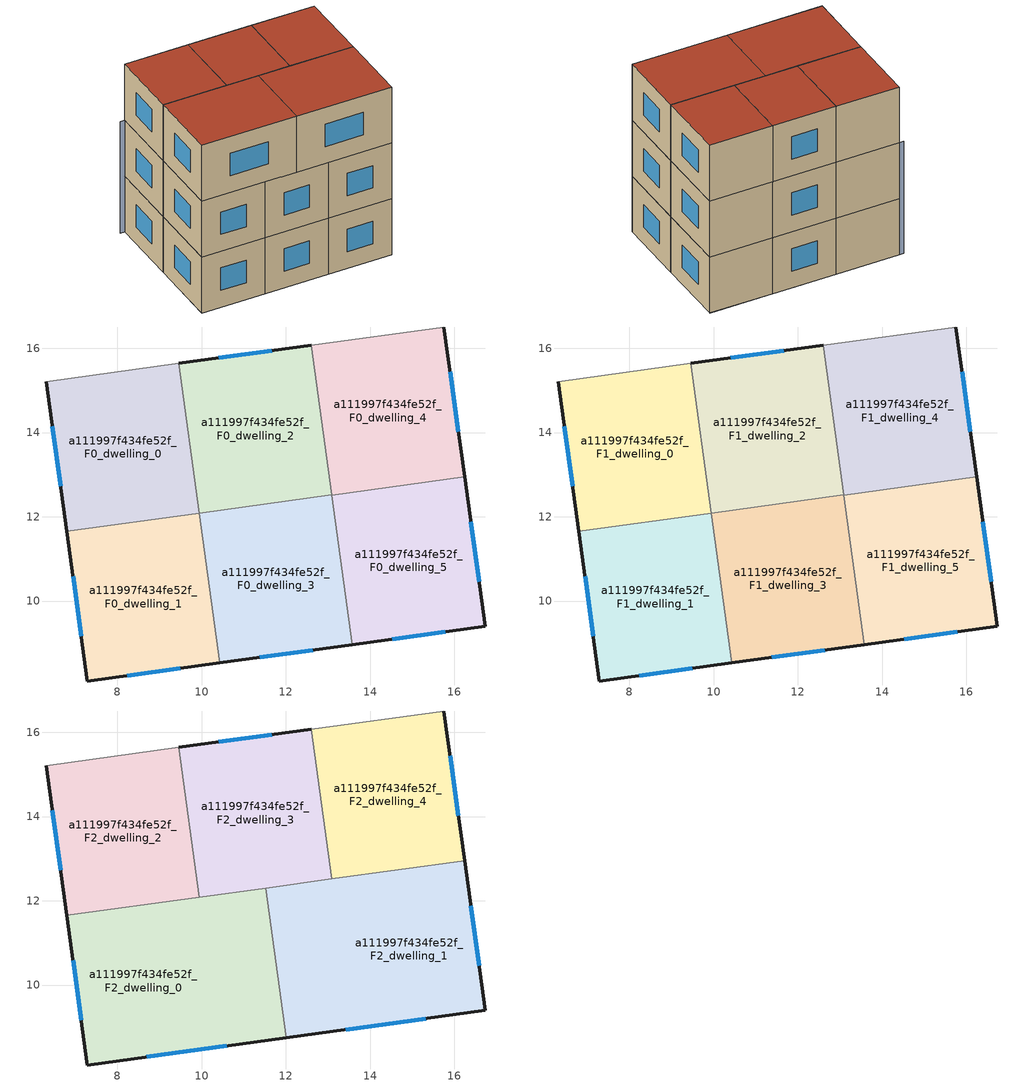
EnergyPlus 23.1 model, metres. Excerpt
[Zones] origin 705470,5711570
a111997f434fe52f_F0_dwelling_0
 floor ground (EU_floor_Construction): 9.46,15.64 9.95,12.09 6.8,11.66 6.31,15.21 z0
 wall outside (EU_wall_Construction): 6.31,15.21 6.8,11.66 z0:3
 wall adiabatic (EU_wall_Construction): 9.46,15.64 6.31,15.21 z0:3
 wall to a111997f434fe52f_F0_dwelling_2 (EU_wall_Construction): 9.95,12.09 9.46,15.64 z0:3
 wall to a111997f434fe52f_F0_dwelling_1 (EU_wall_Construction): 6.8,11.66 9.95,12.09 z0:3
 window (EU_Window_Construction): 6.46,14.15 6.66,12.72 z0.9:2.1
a111997f434fe52f_F0_dwelling_1
 floor ground (EU_floor_Construction): 9.95,12.09 10.44,8.53 7.29,8.1 6.8,11.66 z0
 wall outside (EU_wall_Construction): 6.8,11.66 7.29,8.1 10.44,8.53 z0:3
 wall to a111997f434fe52f_F0_dwelling_3 (EU_wall_Construction): 10.44,8.53 9.95,12.09 z0:3
 window (EU_Window_Construction): 6.95,10.59 7.14,9.17 / 8.23,8.23 9.49,8.4 z0.9:2.1
a111997f434fe52f_F0_dwelling_2
 floor ground (EU_floor_Construction): 12.61,16.08 13.1,12.52 9.95,12.09 9.46,15.64 z0
 wall outside (EU_wall_Construction): 12.61,16.08 9.46,15.64 z0:3
 wall to a111997f434fe52f_F0_dwelling_3 (EU_wall_Construction): 9.95,12.09 13.1,12.52 z0:3
 wall to a111997f434fe52f_F0_dwelling_4 (EU_wall_Construction): 13.1,12.52 12.61,16.08 z0:3
 window (EU_Window_Construction): 11.67,15.95 10.4,15.77 z0.9:2.1
a111997f434fe52f_F0_dwelling_3
 floor ground (EU_floor_Construction): 13.1,12.52 13.58,8.96 10.44,8.53 9.95,12.09 z0
 wall outside (EU_wall_Construction): 10.44,8.53 13.58,8.96 z0:3
 wall to a111997f434fe52f_F0_dwelling_5 (EU_wall_Construction): 13.58,8.96 13.1,12.52 z0:3
 window (EU_Window_Construction): 11.38,8.66 12.64,8.83 z0.9:2.1
a111997f434fe52f_F0_dwelling_4
 floor ground (EU_floor_Construction): 15.75,16.51 16.24,12.95 13.1,12.52 12.61,16.08 z0
 wall outside (EU_wall_Construction): 16.24,12.95 15.75,16.51 z0:3
 wall adiabatic (EU_wall_Construction): 15.75,16.51 12.61,16.08 z0:3
 wall to a111997f434fe52f_F0_dwelling_5 (EU_wall_Construction): 13.1,12.52 16.24,12.95 z0:3
 window (EU_Window_Construction): 16.1,14.01 15.9,15.44 z0.9:2.1
a111997f434fe52f_F0_dwelling_5
 floor ground (EU_floor_Construction): 16.24,12.95 16.73,9.4 13.58,8.96 13.1,12.52 z0
 wall outside (EU_wall_Construction): 13.58,8.96 16.73,9.4 16.24,12.95 z0:3
 window (EU_Window_Construction): 16.59,10.46 16.39,11.89 / 14.53,9.09 15.79,9.27 z0.9:2.1
a111997f434fe52f_F1_dwelling_0
 floor to a111997f434fe52f_F0_dwelling_0 (EU_floor_Construction): 9.46,15.64 9.95,12.09 6.8,11.66 6.31,15.21 z3
 wall outside (EU_wall_Construction): 6.31,15.21 6.8,11.66 z3:6
 wall adiabatic (EU_wall_Construction): 9.46,15.64 6.31,15.21 z3:6
 wall to a111997f434fe52f_F1_dwelling_2 (EU_wall_Construction): 9.95,12.09 9.46,15.64 z3:6
 wall to a111997f434fe52f_F1_dwelling_1 (EU_wall_Construction): 6.8,11.66 9.95,12.09 z3:6
 window (EU_Window_Construction): 6.46,14.15 6.66,12.72 z3.9:5.1
a111997f434fe52f_F1_dwelling_1
 floor to a111997f434fe52f_F0_dwelling_1 (EU_floor_Construction): 9.95,12.09 10.44,8.53 7.29,8.1 6.8,11.66 z3
 wall outside (EU_wall_Construction): 6.8,11.66 7.29,8.1 10.44,8.53 z3:6
 wall to a111997f434fe52f_F1_dwelling_3 (EU_wall_Construction): 10.44,8.53 9.95,12.09 z3:6
 window (EU_Window_Construction): 6.95,10.59 7.14,9.17 / 8.23,8.23 9.49,8.4 z3.9:5.1
a111997f434fe52f_F1_dwelling_2
 floor to a111997f434fe52f_F0_dwelling_2 (EU_floor_Construction): 12.61,16.08 13.1,12.52 9.95,12.09 9.46,15.64 z3
 wall outside (EU_wall_Construction): 12.61,16.08 9.46,15.64 z3:6
 wall to a111997f434fe52f_F1_dwelling_3 (EU_wall_Construction): 9.95,12.09 13.1,12.52 z3:6
 wall to a111997f434fe52f_F1_dwelling_4 (EU_wall_Construction): 13.1,12.52 12.61,16.08 z3:6
 window (EU_Window_Construction): 11.67,15.95 10.4,15.77 z3.9:5.1
a111997f434fe52f_F1_dwelling_3
 floor to a111997f434fe52f_F0_dwelling_3 (EU_floor_Construction): 13.1,12.52 13.58,8.96 10.44,8.53 9.95,12.09 z3
 wall outside (EU_wall_Construction): 10.44,8.53 13.58,8.96 z3:6
 wall to a111997f434fe52f_F1_dwelling_5 (EU_wall_Construction): 13.58,8.96 13.1,12.52 z3:6
 window (EU_Window_Construction): 11.38,8.66 12.64,8.83 z3.9:5.1
a111997f434fe52f_F1_dwelling_4
 floor to a111997f434fe52f_F0_dwelling_4 (EU_floor_Construction): 15.75,16.51 16.24,12.95 13.1,12.52 12.61,16.08 z3
 wall outside (EU_wall_Construction): 16.24,12.95 15.75,16.51 z3:6
 wall adiabatic (EU_wall_Construction): 15.75,16.51 12.61,16.08 z3:6
 wall to a111997f434fe52f_F1_dwelling_5 (EU_wall_Construction): 13.1,12.52 16.24,12.95 z3:6
 window (EU_Window_Construction): 16.1,14.01 15.9,15.44 z3.9:5.1
a111997f434fe52f_F1_dwelling_5
 floor to a111997f434fe52f_F0_dwelling_5 (EU_floor_Construction): 16.24,12.95 16.73,9.4 13.58,8.96 13.1,12.52 z3
 wall outside (EU_wall_Construction): 13.58,8.96 16.73,9.4 16.24,12.95 z3:6
 window (EU_Window_Construction): 16.59,10.46 16.39,11.89 / 14.53,9.09 15.79,9.27 z3.9:5.1
 ceiling adiabatic (EU_roof_Construction): 16.73,9.4 16.24,12.95 13.1,12.52 13.58,8.96 z6
a111997f434fe52f_F2_dwelling_0
 floor to a111997f434fe52f_F1_dwelling_1 (EU_floor_Construction): 9.95,12.09 10.44,8.53 7.29,8.1 6.8,11.66 z6
 floor to a111997f434fe52f_F1_dwelling_3 (EU_floor_Construction): 11.52,12.3 12.01,8.75 10.44,8.53 9.95,12.09 z6
 wall outside (EU_wall_Construction): 6.8,11.66 7.29,8.1 12.01,8.75 z6:9
 wall to a111997f434fe52f_F2_dwelling_1 (EU_wall_Construction): 12.01,8.75 11.52,12.3 z6:9
 wall to a111997f434fe52f_F2_dwelling_2 (EU_wall_Construction): 9.95,12.09 6.8,11.66 z6:9
 wall to a111997f434fe52f_F2_dwelling_3 (EU_wall_Construction): 11.52,12.3 9.95,12.09 z6:9
 window (EU_Window_Construction): 8.7,8.29 10.6,8.55 / 6.95,10.59 7.14,9.16 z6.9:8.1
 roof outside (EU_roof_Construction): 12.01,8.75 11.52,12.3 6.8,11.66 7.29,8.1 z9
a111997f434fe52f_F2_dwelling_1
 floor to a111997f434fe52f_F1_dwelling_3 (EU_floor_Construction): 13.1,12.52 13.58,8.96 12.01,8.75 11.52,12.3 z6
 floor adiabatic (EU_floor_Construction): 16.24,12.95 16.73,9.4 12.01,8.75 13.58,8.96 13.1,12.52 z6
 wall outside (EU_wall_Construction): 12.01,8.75 16.73,9.4 16.24,12.95 z6:9
 wall to a111997f434fe52f_F2_dwelling_4 (EU_wall_Construction): 16.24,12.95 13.1,12.52 z6:9
 wall to a111997f434fe52f_F2_dwelling_3 (EU_wall_Construction): 13.1,12.52 11.52,12.3 z6:9
 window (EU_Window_Construction): 16.59,10.46 16.39,11.89 / 13.43,8.94 15.32,9.2 z6.9:8.1
 roof outside (EU_roof_Construction): 16.73,9.4 16.24,12.95 11.52,12.3 12.01,8.75 z9
a111997f434fe52f_F2_dwelling_2
 floor to a111997f434fe52f_F1_dwelling_0 (EU_floor_Construction): 9.46,15.64 9.95,12.09 6.8,11.66 6.31,15.21 z6
 wall outside (EU_wall_Construction): 6.31,15.21 6.8,11.66 z6:9
 wall adiabatic (EU_wall_Construction): 9.46,15.64 6.31,15.21 z6:9
 wall to a111997f434fe52f_F2_dwelling_3 (EU_wall_Construction): 9.95,12.09 9.46,15.64 z6:9
 window (EU_Window_Construction): 6.46,14.15 6.66,12.72 z6.9:8.1
 roof outside (EU_roof_Construction): 9.95,12.09 9.46,15.64 6.31,15.21 6.8,11.66 z9
a111997f434fe52f_F2_dwelling_3
 floor to a111997f434fe52f_F1_dwelling_2 (EU_floor_Construction): 12.61,16.07 13.09,12.52 9.95,12.09 9.46,15.64 z6
 wall outside (EU_wall_Construction): 12.61,16.07 9.46,15.64 z6:9
 wall to a111997f434fe52f_F2_dwelling_4 (EU_wall_Construction): 13.09,12.52 12.61,16.07 z6:9
 window (EU_Window_Construction): 11.67,15.94 10.4,15.77 z6.9:8.1
 roof outside (EU_roof_Construction): 13.09,12.52 12.61,16.07 9.46,15.64 9.95,12.09 z9
a111997f434fe52f_F2_dwelling_4
 floor to a111997f434fe52f_F1_dwelling_4 (EU_floor_Construction): 15.75,16.51 16.24,12.95 13.1,12.52 12.61,16.07 z6
 wall outside (EU_wall_Construction): 16.24,12.95 15.75,16.51 z6:9
 wall adiabatic (EU_wall_Construction): 15.75,16.51 12.61,16.07 z6:9
 window (EU_Window_Construction): 16.1,14.02 15.9,15.44 z6.9:8.1
 roof outside (EU_roof_Construction): 16.24,12.95 15.75,16.51 12.61,16.07 13.09,12.52 z9
shading: 11.8,15.97 6.09,15.17 / 15.75,16.51 11.8,15.95 z0:6
[Building]
EU S2 Campaign: North Axis=0; Terrain=City; Solar Distribution=FullExterior
[Site:Location]
London: Latitude=51.5; Longitude=-0.5; Time Zone=0; Elevation=25
[SizingPeriod:WeatherFileDays]
AnnualSizingPeriod: Begin Month=1; Begin Day of Month=1; End Month=12; End Day of Month=31; Day of Week for Start Day=Monday; Use Weather File Daylight Saving Period=No; Use Weather File Rain and Snow Indicators=No
[MATERIAL]
EU_InternalMass_Material: Roughness=MediumRough; Thickness=0.1; Conductivity=1; Density=1800; Specific Heat=900; Thermal Absorptance=0.9; Solar Absorptance=0.7; Visible Absorptance=0.7
[MATERIAL:NOMASS] Roughness=MediumRough; Thermal Absorptance=0.9; Solar Absorptance=0.7; Visible Absorptance=0.7
Name | Thermal Resistance
EU_wall_NoMass | 1.04674
EU_roof_NoMass | 4.32442
EU_floor_NoMass | 2.04616
[WINDOWMATERIAL:SIMPLEGLAZINGSYSTEM]
EU_Window_SimpleGlazing: UFactor=4.25843; Solar Heat Gain Coefficient=0.85; Visible Transmittance=0.85
[CONSTRUCTION]
EU_wall_Construction: EU_wall_NoMass
EU_roof_Construction: EU_roof_NoMass
EU_floor_Construction: EU_floor_NoMass
EU_InternalMass_Construction: EU_InternalMass_Material
EU_Window_Construction: EU_Window_SimpleGlazing
[ZONE] Type=1; Multiplier=1; Ceiling Height=autocalculate; Floor Area=autocalculate; Part of Total Floor Area=Yes
Name | Volume
a111997f434fe52f_F0_dwelling_0; a111997f434fe52f_F1_dwelling_0 | 34.196
a111997f434fe52f_F2_dwelling_0 | 51.3003
a111997f434fe52f_F0_dwelling_1; a111997f434fe52f_F1_dwelling_1 | 34.1975
a111997f434fe52f_F2_dwelling_1 | 51.3076
a111997f434fe52f_F0_dwelling_2; a111997f434fe52f_F1_dwelling_2 | 34.1946
a111997f434fe52f_F2_dwelling_2 | 34.2056
a111997f434fe52f_F0_dwelling_3; a111997f434fe52f_F1_dwelling_3; a111997f434fe52f_F0_dwelling_4; a111997f434fe52f_F1_dwelling_4 | 34.2048
a111997f434fe52f_F2_dwelling_3 | 34.1887
a111997f434fe52f_F2_dwelling_4 | 34.1982
a111997f434fe52f_F0_dwelling_5; a111997f434fe52f_F1_dwelling_5 | 34.1997
[INTERNALMASS] Construction=EU_InternalMass_Construction
Name | Zone or ZoneList | Surface Area
a111997f434fe52f_F0_dwelling_0_EU_InternalMass | a111997f434fe52f_F0_dwelling_0 | 11.3983
a111997f434fe52f_F0_dwelling_1_EU_InternalMass | a111997f434fe52f_F0_dwelling_1 | 11.3991
a111997f434fe52f_F0_dwelling_2_EU_InternalMass | a111997f434fe52f_F0_dwelling_2 | 11.3983
a111997f434fe52f_F0_dwelling_3_EU_InternalMass | a111997f434fe52f_F0_dwelling_3 | 11.4017
a111997f434fe52f_F0_dwelling_4_EU_InternalMass | a111997f434fe52f_F0_dwelling_4 | 11.4042
a111997f434fe52f_F0_dwelling_5_EU_InternalMass | a111997f434fe52f_F0_dwelling_5 | 11.3993
a111997f434fe52f_F1_dwelling_0_EU_InternalMass | a111997f434fe52f_F1_dwelling_0 | 11.3983
a111997f434fe52f_F1_dwelling_1_EU_InternalMass | a111997f434fe52f_F1_dwelling_1 | 11.3991
a111997f434fe52f_F1_dwelling_2_EU_InternalMass | a111997f434fe52f_F1_dwelling_2 | 11.3983
a111997f434fe52f_F1_dwelling_3_EU_InternalMass | a111997f434fe52f_F1_dwelling_3 | 11.4017
a111997f434fe52f_F1_dwelling_4_EU_InternalMass | a111997f434fe52f_F1_dwelling_4 | 11.4042
a111997f434fe52f_F1_dwelling_5_EU_InternalMass | a111997f434fe52f_F1_dwelling_5 | 11.3993
a111997f434fe52f_F2_dwelling_0_EU_InternalMass | a111997f434fe52f_F2_dwelling_0 | 17.1003
a111997f434fe52f_F2_dwelling_1_EU_InternalMass | a111997f434fe52f_F2_dwelling_1 | 17.1021
a111997f434fe52f_F2_dwelling_2_EU_InternalMass | a111997f434fe52f_F2_dwelling_2 | 11.4015
a111997f434fe52f_F2_dwelling_3_EU_InternalMass | a111997f434fe52f_F2_dwelling_3 | 11.3962
a111997f434fe52f_F2_dwelling_4_EU_InternalMass | a111997f434fe52f_F2_dwelling_4 | 11.3993
[OTHEREQUIPMENT] Fuel Type=Electricity; Design Level Calculation Method=Watts/Area; Power per Zone Floor Area=1; Fraction Latent=0; Fraction Radiant=0; Fraction Lost=0; Carbon Dioxide Generation Rate=0; EndUse Subcategory=EU_Step8_InternalGains
Name | Zone or ZoneList or Space or SpaceList | Schedule
EU_Step8_InternalGain_a111997f434fe52f_F0_dwelling_0_f000 | a111997f434fe52f_F0_dwelling_0 | EU_Step8_GainSchedule_a111997f434fe52f_F0_dwelling_0_f000
EU_Step8_InternalGain_a111997f434fe52f_F0_dwelling_1_f000 | a111997f434fe52f_F0_dwelling_1 | EU_Step8_GainSchedule_a111997f434fe52f_F0_dwelling_1_f000
EU_Step8_InternalGain_a111997f434fe52f_F0_dwelling_2_f000 | a111997f434fe52f_F0_dwelling_2 | EU_Step8_GainSchedule_a111997f434fe52f_F0_dwelling_2_f000
EU_Step8_InternalGain_a111997f434fe52f_F0_dwelling_3_f000 | a111997f434fe52f_F0_dwelling_3 | EU_Step8_GainSchedule_a111997f434fe52f_F0_dwelling_3_f000
EU_Step8_InternalGain_a111997f434fe52f_F0_dwelling_4_f000 | a111997f434fe52f_F0_dwelling_4 | EU_Step8_GainSchedule_a111997f434fe52f_F0_dwelling_4_f000
EU_Step8_InternalGain_a111997f434fe52f_F0_dwelling_5_f000 | a111997f434fe52f_F0_dwelling_5 | EU_Step8_GainSchedule_a111997f434fe52f_F0_dwelling_5_f000
EU_Step8_InternalGain_a111997f434fe52f_F1_dwelling_0_f000 | a111997f434fe52f_F1_dwelling_0 | EU_Step8_GainSchedule_a111997f434fe52f_F1_dwelling_0_f000
EU_Step8_InternalGain_a111997f434fe52f_F1_dwelling_1_f000 | a111997f434fe52f_F1_dwelling_1 | EU_Step8_GainSchedule_a111997f434fe52f_F1_dwelling_1_f000
EU_Step8_InternalGain_a111997f434fe52f_F1_dwelling_2_f000 | a111997f434fe52f_F1_dwelling_2 | EU_Step8_GainSchedule_a111997f434fe52f_F1_dwelling_2_f000
EU_Step8_InternalGain_a111997f434fe52f_F1_dwelling_3_f000 | a111997f434fe52f_F1_dwelling_3 | EU_Step8_GainSchedule_a111997f434fe52f_F1_dwelling_3_f000
EU_Step8_InternalGain_a111997f434fe52f_F1_dwelling_4_f000 | a111997f434fe52f_F1_dwelling_4 | EU_Step8_GainSchedule_a111997f434fe52f_F1_dwelling_4_f000
EU_Step8_InternalGain_a111997f434fe52f_F1_dwelling_5_f000 | a111997f434fe52f_F1_dwelling_5 | EU_Step8_GainSchedule_a111997f434fe52f_F1_dwelling_5_f000
EU_Step8_InternalGain_a111997f434fe52f_F2_dwelling_0_f000 | a111997f434fe52f_F2_dwelling_0 | EU_Step8_GainSchedule_a111997f434fe52f_F2_dwelling_0_f000
EU_Step8_InternalGain_a111997f434fe52f_F2_dwelling_1_f000 | a111997f434fe52f_F2_dwelling_1 | EU_Step8_GainSchedule_a111997f434fe52f_F2_dwelling_1_f000
EU_Step8_InternalGain_a111997f434fe52f_F2_dwelling_2_f000 | a111997f434fe52f_F2_dwelling_2 | EU_Step8_GainSchedule_a111997f434fe52f_F2_dwelling_2_f000
EU_Step8_InternalGain_a111997f434fe52f_F2_dwelling_3_f000 | a111997f434fe52f_F2_dwelling_3 | EU_Step8_GainSchedule_a111997f434fe52f_F2_dwelling_3_f000
EU_Step8_InternalGain_a111997f434fe52f_F2_dwelling_4_f000 | a111997f434fe52f_F2_dwelling_4 | EU_Step8_GainSchedule_a111997f434fe52f_F2_dwelling_4_f000
[ZONEVENTILATION:DESIGNFLOWRATE] Schedule=EU_AlwaysOn; Design Flow Rate Calculation Method=AirChanges/Hour; Air Changes per Hour=0.488719; Ventilation Type=Natural; Fan Pressure Rise=0; Fan Total Efficiency=1; Constant Term Coefficient=1; Temperature Term Coefficient=0; Velocity Term Coefficient=0; Velocity Squared Term Coefficient=0; Minimum Indoor Temperature=-100; Maximum Indoor Temperature=100; Delta Temperature=-100; Minimum Outdoor Temperature=-100; Maximum Outdoor Temperature=100; Maximum Wind Speed=40
Name | Zone or ZoneList or Space or SpaceList
EU_ConstantAir_a111997f434fe52f_F0_dwelling_0 | a111997f434fe52f_F0_dwelling_0
EU_ConstantAir_a111997f434fe52f_F0_dwelling_1 | a111997f434fe52f_F0_dwelling_1
EU_ConstantAir_a111997f434fe52f_F0_dwelling_2 | a111997f434fe52f_F0_dwelling_2
EU_ConstantAir_a111997f434fe52f_F0_dwelling_3 | a111997f434fe52f_F0_dwelling_3
EU_ConstantAir_a111997f434fe52f_F0_dwelling_4 | a111997f434fe52f_F0_dwelling_4
EU_ConstantAir_a111997f434fe52f_F0_dwelling_5 | a111997f434fe52f_F0_dwelling_5
EU_ConstantAir_a111997f434fe52f_F1_dwelling_0 | a111997f434fe52f_F1_dwelling_0
EU_ConstantAir_a111997f434fe52f_F1_dwelling_1 | a111997f434fe52f_F1_dwelling_1
EU_ConstantAir_a111997f434fe52f_F1_dwelling_2 | a111997f434fe52f_F1_dwelling_2
EU_ConstantAir_a111997f434fe52f_F1_dwelling_3 | a111997f434fe52f_F1_dwelling_3
EU_ConstantAir_a111997f434fe52f_F1_dwelling_4 | a111997f434fe52f_F1_dwelling_4
EU_ConstantAir_a111997f434fe52f_F1_dwelling_5 | a111997f434fe52f_F1_dwelling_5
EU_ConstantAir_a111997f434fe52f_F2_dwelling_0 | a111997f434fe52f_F2_dwelling_0
EU_ConstantAir_a111997f434fe52f_F2_dwelling_1 | a111997f434fe52f_F2_dwelling_1
EU_ConstantAir_a111997f434fe52f_F2_dwelling_2 | a111997f434fe52f_F2_dwelling_2
EU_ConstantAir_a111997f434fe52f_F2_dwelling_3 | a111997f434fe52f_F2_dwelling_3
EU_ConstantAir_a111997f434fe52f_F2_dwelling_4 | a111997f434fe52f_F2_dwelling_4
[HVACTEMPLATE:THERMOSTAT] Constant Heating Setpoint=20; Constant Cooling Setpoint=50
EU_HeatOnly_a111997f434fe52f_F0_dwelling_0; EU_HeatOnly_a111997f434fe52f_F0_dwelling_1; EU_HeatOnly_a111997f434fe52f_F0_dwelling_2; EU_HeatOnly_a111997f434fe52f_F0_dwelling_3; EU_HeatOnly_a111997f434fe52f_F0_dwelling_4; EU_HeatOnly_a111997f434fe52f_F0_dwelling_5; EU_HeatOnly_a111997f434fe52f_F1_dwelling_0; EU_HeatOnly_a111997f434fe52f_F1_dwelling_1; EU_HeatOnly_a111997f434fe52f_F1_dwelling_2; EU_HeatOnly_a111997f434fe52f_F1_dwelling_3; EU_HeatOnly_a111997f434fe52f_F1_dwelling_4; EU_HeatOnly_a111997f434fe52f_F1_dwelling_5; EU_HeatOnly_a111997f434fe52f_F2_dwelling_0; EU_HeatOnly_a111997f434fe52f_F2_dwelling_1; EU_HeatOnly_a111997f434fe52f_F2_dwelling_2; EU_HeatOnly_a111997f434fe52f_F2_dwelling_3; EU_HeatOnly_a111997f434fe52f_F2_dwelling_4
[HVACTEMPLATE:ZONE:IDEALLOADSAIRSYSTEM] System Availability Schedule=EU_AlwaysOn; Maximum Heating Supply Air Temperature=50; Minimum Cooling Supply Air Temperature=13; Maximum Heating Supply Air Humidity Ratio=0.0156; Minimum Cooling Supply Air Humidity Ratio=0.0077; Heating Limit=NoLimit; Cooling Limit=NoLimit; Heating Availability Schedule=EU_AlwaysOn; Cooling Availability Schedule=EU_CoolingOff; Dehumidification Control Type=ConstantSensibleHeatRatio; Cooling Sensible Heat Ratio=0.7; Dehumidification Setpoint=60; Humidification Control Type=None; Humidification Setpoint=30; Outdoor Air Method=None; Outdoor Air Flow Rate per Person=0.00944; Outdoor Air Flow Rate per Zone Floor Area=0; Outdoor Air Flow Rate per Zone=0; Demand Controlled Ventilation Type=None; Outdoor Air Economizer Type=NoEconomizer; Heat Recovery Type=None; Sensible Heat Recovery Effectiveness=0.7; Latent Heat Recovery Effectiveness=0.65
Name | Template Thermostat
a111997f434fe52f_F0_dwelling_0 | EU_HeatOnly_a111997f434fe52f_F0_dwelling_0
a111997f434fe52f_F0_dwelling_1 | EU_HeatOnly_a111997f434fe52f_F0_dwelling_1
a111997f434fe52f_F0_dwelling_2 | EU_HeatOnly_a111997f434fe52f_F0_dwelling_2
a111997f434fe52f_F0_dwelling_3 | EU_HeatOnly_a111997f434fe52f_F0_dwelling_3
a111997f434fe52f_F0_dwelling_4 | EU_HeatOnly_a111997f434fe52f_F0_dwelling_4
a111997f434fe52f_F0_dwelling_5 | EU_HeatOnly_a111997f434fe52f_F0_dwelling_5
a111997f434fe52f_F1_dwelling_0 | EU_HeatOnly_a111997f434fe52f_F1_dwelling_0
a111997f434fe52f_F1_dwelling_1 | EU_HeatOnly_a111997f434fe52f_F1_dwelling_1
a111997f434fe52f_F1_dwelling_2 | EU_HeatOnly_a111997f434fe52f_F1_dwelling_2
a111997f434fe52f_F1_dwelling_3 | EU_HeatOnly_a111997f434fe52f_F1_dwelling_3
a111997f434fe52f_F1_dwelling_4 | EU_HeatOnly_a111997f434fe52f_F1_dwelling_4
a111997f434fe52f_F1_dwelling_5 | EU_HeatOnly_a111997f434fe52f_F1_dwelling_5
a111997f434fe52f_F2_dwelling_0 | EU_HeatOnly_a111997f434fe52f_F2_dwelling_0
a111997f434fe52f_F2_dwelling_1 | EU_HeatOnly_a111997f434fe52f_F2_dwelling_1
a111997f434fe52f_F2_dwelling_2 | EU_HeatOnly_a111997f434fe52f_F2_dwelling_2
a111997f434fe52f_F2_dwelling_3 | EU_HeatOnly_a111997f434fe52f_F2_dwelling_3
a111997f434fe52f_F2_dwelling_4 | EU_HeatOnly_a111997f434fe52f_F2_dwelling_4
[SIZING:ZONE] Zone Cooling Design Supply Air Temperature Input Method=SupplyAirTemperature; Zone Cooling Design Supply Air Temperature=13; Zone Heating Design Supply Air Temperature Input Method=SupplyAirTemperature; Zone Heating Design Supply Air Temperature=50; Zone Cooling Design Supply Air Humidity Ratio=0.008; Zone Heating Design Supply Air Humidity Ratio=0.008; Cooling Design Air Flow Method=DesignDay; Cooling Design Air Flow Rate=0; Cooling Minimum Air Flow per Zone Floor Area=0.000762; Cooling Minimum Air Flow=0; Cooling Minimum Air Flow Fraction=0.2; Heating Design Air Flow Method=DesignDay; Heating Design Air Flow Rate=0; Heating Maximum Air Flow per Zone Floor Area=0.002032; Heating Maximum Air Flow=0.141576; Heating Maximum Air Flow Fraction=0.3; Account for Dedicated Outdoor Air System=No; Dedicated Outdoor Air System Control Strategy=NeutralSupplyAir; Dedicated Outdoor Air Low Setpoint Temperature for Design=autosize; Dedicated Outdoor Air High Setpoint Temperature for Design=autosize; Zone Load Sizing Method=Sensible Load Only No Latent Load; Zone Latent Cooling Design Supply Air Humidity Ratio Input Method=HumidityRatioDifference; Zone Cooling Design Supply Air Humidity Ratio Difference=0.005; Zone Latent Heating Design Supply Air Humidity Ratio Input Method=HumidityRatioDifference; Zone Humidification Design Supply Air Humidity Ratio Difference=0.005
a111997f434fe52f_F0_dwelling_0; a111997f434fe52f_F0_dwelling_1; a111997f434fe52f_F0_dwelling_2; a111997f434fe52f_F0_dwelling_3; a111997f434fe52f_F0_dwelling_4; a111997f434fe52f_F0_dwelling_5; a111997f434fe52f_F1_dwelling_0; a111997f434fe52f_F1_dwelling_1; a111997f434fe52f_F1_dwelling_2; a111997f434fe52f_F1_dwelling_3; a111997f434fe52f_F1_dwelling_4; a111997f434fe52f_F1_dwelling_5; a111997f434fe52f_F2_dwelling_0; a111997f434fe52f_F2_dwelling_1; a111997f434fe52f_F2_dwelling_2; a111997f434fe52f_F2_dwelling_3; a111997f434fe52f_F2_dwelling_4
[SCHEDULE:CONSTANT]
Name | Hourly Value
EU_AlwaysOn | 1
EU_CoolingOff | 0
[SCHEDULE:FILE] Column Number=1; Rows to Skip at Top=0; Number of Hours of Data=8760; Column Separator=Comma; Interpolate to Timestep=No; Minutes per Item=60; Adjust Schedule for Daylight Savings=Yes
Name | File
EU_Step8_GainSchedule_a111997f434fe52f_F0_dwelling_0_f000 | ../../schedules/a111997f434fe52f/a111997f434fe52f_F0_dwelling_0_f000_gain.csv
EU_Step8_GainSchedule_a111997f434fe52f_F0_dwelling_1_f000 | ../../schedules/a111997f434fe52f/a111997f434fe52f_F0_dwelling_1_f000_gain.csv
EU_Step8_GainSchedule_a111997f434fe52f_F0_dwelling_2_f000 | ../../schedules/a111997f434fe52f/a111997f434fe52f_F0_dwelling_2_f000_gain.csv
EU_Step8_GainSchedule_a111997f434fe52f_F0_dwelling_3_f000 | ../../schedules/a111997f434fe52f/a111997f434fe52f_F0_dwelling_3_f000_gain.csv
EU_Step8_GainSchedule_a111997f434fe52f_F0_dwelling_4_f000 | ../../schedules/a111997f434fe52f/a111997f434fe52f_F0_dwelling_4_f000_gain.csv
EU_Step8_GainSchedule_a111997f434fe52f_F0_dwelling_5_f000 | ../../schedules/a111997f434fe52f/a111997f434fe52f_F0_dwelling_5_f000_gain.csv
EU_Step8_GainSchedule_a111997f434fe52f_F1_dwelling_0_f000 | ../../schedules/a111997f434fe52f/a111997f434fe52f_F1_dwelling_0_f000_gain.csv
EU_Step8_GainSchedule_a111997f434fe52f_F1_dwelling_1_f000 | ../../schedules/a111997f434fe52f/a111997f434fe52f_F1_dwelling_1_f000_gain.csv
EU_Step8_GainSchedule_a111997f434fe52f_F1_dwelling_2_f000 | ../../schedules/a111997f434fe52f/a111997f434fe52f_F1_dwelling_2_f000_gain.csv
EU_Step8_GainSchedule_a111997f434fe52f_F1_dwelling_3_f000 | ../../schedules/a111997f434fe52f/a111997f434fe52f_F1_dwelling_3_f000_gain.csv
EU_Step8_GainSchedule_a111997f434fe52f_F1_dwelling_4_f000 | ../../schedules/a111997f434fe52f/a111997f434fe52f_F1_dwelling_4_f000_gain.csv
EU_Step8_GainSchedule_a111997f434fe52f_F1_dwelling_5_f000 | ../../schedules/a111997f434fe52f/a111997f434fe52f_F1_dwelling_5_f000_gain.csv
EU_Step8_GainSchedule_a111997f434fe52f_F2_dwelling_0_f000 | ../../schedules/a111997f434fe52f/a111997f434fe52f_F2_dwelling_0_f000_gain.csv
EU_Step8_GainSchedule_a111997f434fe52f_F2_dwelling_1_f000 | ../../schedules/a111997f434fe52f/a111997f434fe52f_F2_dwelling_1_f000_gain.csv
EU_Step8_GainSchedule_a111997f434fe52f_F2_dwelling_2_f000 | ../../schedules/a111997f434fe52f/a111997f434fe52f_F2_dwelling_2_f000_gain.csv
EU_Step8_GainSchedule_a111997f434fe52f_F2_dwelling_3_f000 | ../../schedules/a111997f434fe52f/a111997f434fe52f_F2_dwelling_3_f000_gain.csv
EU_Step8_GainSchedule_a111997f434fe52f_F2_dwelling_4_f000 | ../../schedules/a111997f434fe52f/a111997f434fe52f_F2_dwelling_4_f000_gain.csv
